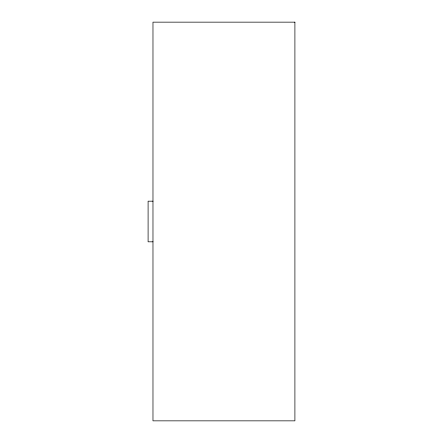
<?xml version="1.0" encoding="UTF-8"?>
<svg xmlns="http://www.w3.org/2000/svg" width="443" height="443" viewBox="0 0 443 443"><rect width="100%" height="100%" fill="white"/><g stroke="black" fill="none" stroke-linecap="round" stroke-linejoin="round"><path stroke-width="0.66" d="M152.973 201.183L148.095 201.183L148.095 241.817L152.973 241.817M294.905 22.15L152.973 22.15L152.973 420.85L294.905 420.85L294.905 22.15"/></g></svg>
